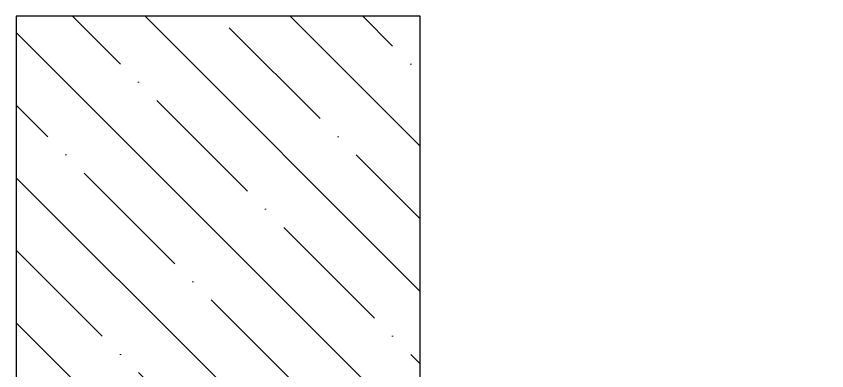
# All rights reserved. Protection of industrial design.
# Model space of a CAD drawing. Header units: millimetres. Extents: x 5064 to 11004, y 3085 to 7285.
# Drawn here: x 6741 to 7242, y 4392 to 4612 of the extents above; entities that cross this region are included whole.
import ezdxf

# ---------------------------------------------------------------- set-up
doc = ezdxf.new("R2010")
doc.units = ezdxf.units.MM
doc.header["$LTSCALE"] = 0.3
doc.layers.add('SRAFY', color=251, linetype='Continuous', lineweight=13)

msp = doc.modelspace()

# ---------------------------------------------------------------- hatches: boundary and pattern name
at = {"layer": 'SRAFY'}
h = msp.add_hatch(dxfattribs=at)
h.set_pattern_fill('ANSI35', color=256, scale=10, angle=90)
h.set_pattern_definition([(135, (103.87, -3578.89), (-44.90128, -44.90128), []), (135, (103.87, -3533.986), (-44.90128, -44.90128), [79.375, -15.875, 0, -15.875])])
h.paths.add_polyline_path([(6990.96, 4611.63), (6740.96, 4611.63), (6740.96, 4010.79), (6990.96, 4010.79)])
h.paths.add_polyline_path([(6943.46, 4386.21), (6943.46, 4236.21), (6793.46, 4236.21), (6793.46, 4386.21)], flags=16)
edge = h.paths.add_edge_path(flags=0)
edge.add_arc((6928.46, 4371.21), 7, 0, 360)
edge = h.paths.add_edge_path(flags=0)
edge.add_arc((6808.46, 4371.21), 7, 0, 360)
edge = h.paths.add_edge_path(flags=0)
edge.add_arc((6928.46, 4251.21), 7, 0, 360)
edge = h.paths.add_edge_path(flags=0)
edge.add_arc((6808.46, 4251.21), 7, 0, 360)
h.paths.add_polyline_path([(8190.96, 4611.63), (7940.96, 4611.63), (7940.96, 4010.79), (8190.96, 4010.79)])
h.paths.add_polyline_path([(8138.46, 4386.21), (8138.46, 4236.21), (7988.46, 4236.21), (7988.46, 4386.21)], flags=16)
edge = h.paths.add_edge_path(flags=0)
edge.add_arc((8123.46, 4371.21), 7, 0, 360)
edge = h.paths.add_edge_path(flags=0)
edge.add_arc((8003.46, 4371.21), 7, 0, 360)
edge = h.paths.add_edge_path(flags=0)
edge.add_arc((8003.46, 4251.21), 7, 0, 360)

# ---------------------------------------------------------------- linework, layer by layer
msp.add_lwpolyline([(6740.96, 4010.79), (6990.96, 4010.79), (6990.96, 4611.63), (6740.96, 4611.63)], close=True)

doc.saveas('drawing.dxf')
